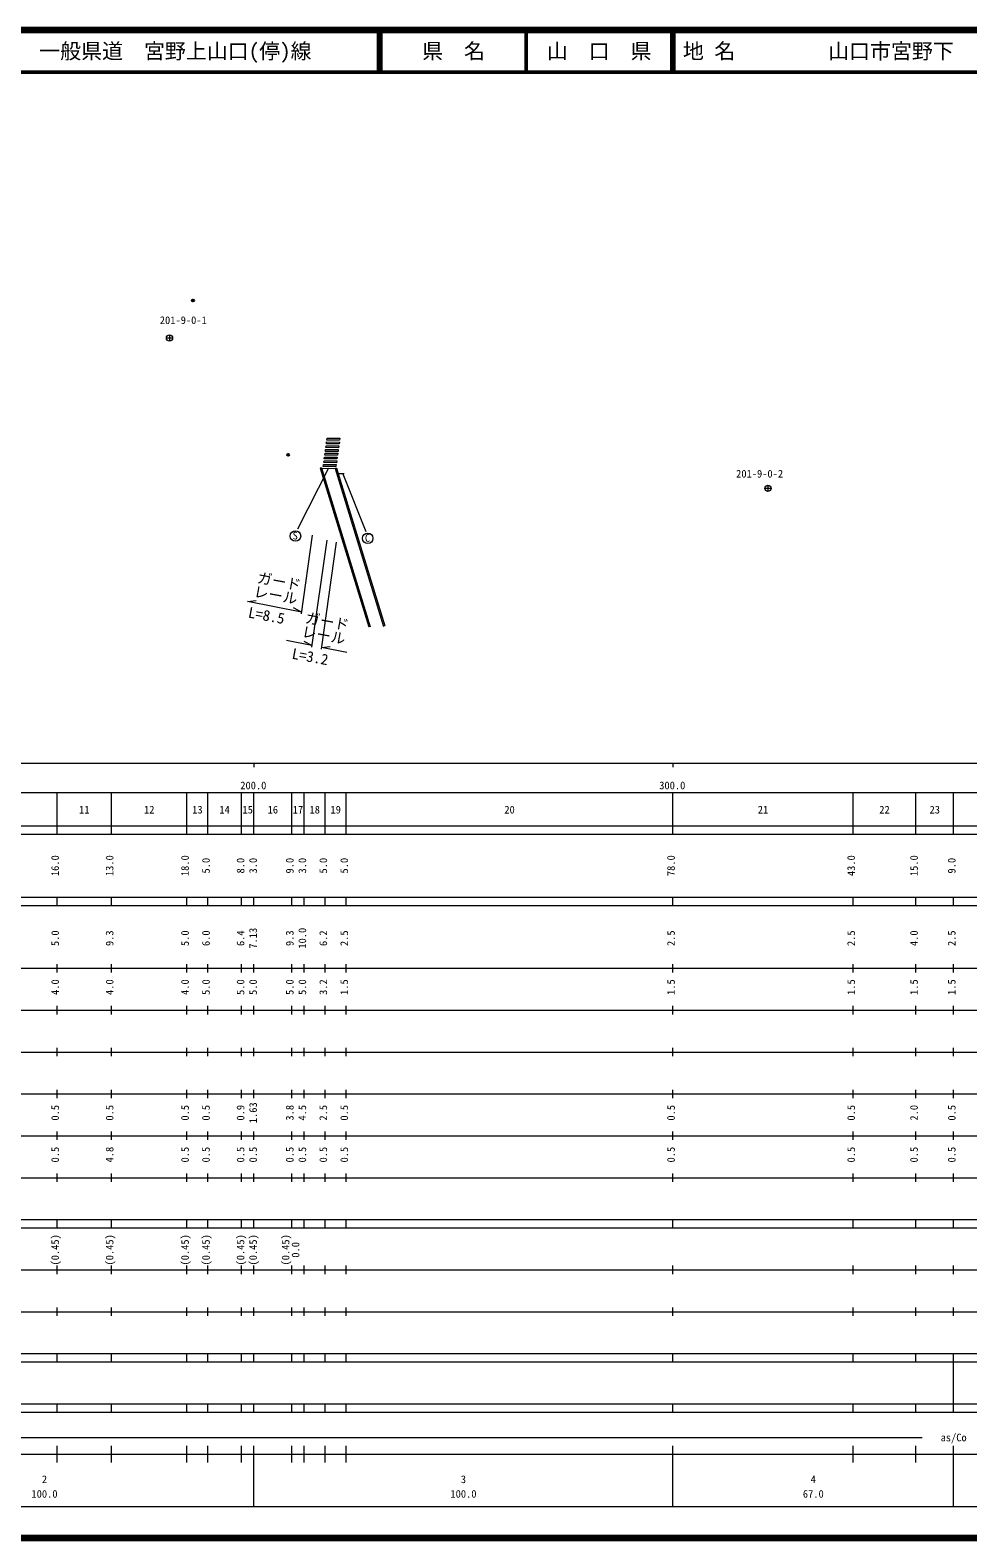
# Model space of a CAD drawing. Units: millimetres on the paper, with parts at other scales. Extents: x 40 to 680, y 20 to 380.
# Drawn here: x 214.6 to 438.4, y 20 to 380 of the extents above; entities that cross this region are included whole.
import ezdxf
from ezdxf.enums import TextEntityAlignment as Align

# ---------------------------------------------------------------- set-up
doc = ezdxf.new("R2010")
doc.units = ezdxf.units.MM
doc.header["$PDMODE"] = 32
doc.header["$PDSIZE"] = 0.5
for name, color, linetype, lineweight in [('M-BGD', 7, 'Continuous', 13), ('M-BMK-SRVR', 3, 'Continuous', 13), ('M-STR-HTXT', 7, 'Continuous', 13), ('M-TTL', 2, 'Continuous', 140), ('M-TTL-BAND', 7, 'Continuous', 13), ('M-TTL-LINE', 7, 'Continuous', 50)]:
    doc.layers.add(name, color=color, linetype=linetype, lineweight=lineweight)
doc.layers.add('M-OTRS', color=6, linetype='Continuous')
doc.layers.add('M-TTL-TXT', color=7, linetype='Continuous')
doc.styles.add('ＭＳ ゴシック', font='')
doc.styles.get('ＭＳ ゴシック').set_extended_font_data('MS Gothic')

msp = doc.modelspace()

# ---------------------------------------------------------------- linework, layer by layer
at = {"layer": 'M-BGD'}
for p, q in [((285.287, 281.223), (285.349, 281.673)), ((288.313, 281.207), (285.287, 281.223)), ((285.349, 281.673), (288.376, 281.656)), ((285.412, 282.123), (285.474, 282.572)), ((288.438, 282.106), (285.412, 282.123)), ((285.474, 282.572), (288.501, 282.556)), ((288.376, 281.656), (288.313, 281.207)), ((288.501, 282.556), (288.438, 282.106)), ((284.787, 277.626), (284.849, 278.076)), ((287.813, 277.61), (284.787, 277.626)), ((284.849, 278.076), (287.876, 278.059)), ((284.912, 278.525), (284.974, 278.975)), ((287.938, 278.509), (284.912, 278.525)), ((284.974, 278.975), (288.001, 278.959)), ((285.037, 279.425), (285.099, 279.874)), ((288.063, 279.408), (285.037, 279.425)), ((285.099, 279.874), (288.126, 279.858)), ((285.162, 280.324), (285.224, 280.774)), ((288.188, 280.307), (285.162, 280.324)), ((285.224, 280.774), (288.251, 280.757)), ((287.876, 278.059), (287.813, 277.61)), ((288.001, 278.959), (287.938, 278.509)), ((288.126, 279.858), (288.063, 279.408)), ((288.251, 280.757), (288.188, 280.307)), ((285.8, 275.443), (278.353, 260.825)), ((283.783, 275.382), (295.401, 237.511)), ((284.202, 275.379), (283.783, 275.382)), ((295.829, 237.482), (284.202, 275.379)), ((284.202, 275.379), (287.346, 275.362)), ((284.537, 275.827), (284.599, 276.277)), ((287.563, 275.811), (284.537, 275.827)), ((284.599, 276.277), (287.626, 276.261)), ((284.662, 276.727), (284.724, 277.176)), ((287.688, 276.71), (284.662, 276.727)), ((284.724, 277.176), (287.751, 277.16)), ((287.346, 275.362), (298.933, 237.593)), ((287.765, 275.36), (287.346, 275.362)), ((287.626, 276.261), (287.563, 275.811)), ((287.751, 277.16), (287.688, 276.71)), ((299.333, 237.653), (287.765, 275.36)), ((289.516, 274.05), (288.164, 274.058)), ((289.201, 274.052), (294.659, 260.271))]:
    msp.add_line(p, q, dxfattribs=at)
for centre in [(277.897, 259.211), (295.151, 258.664)]:
    msp.add_circle(centre, 1.25, dxfattribs=at)
at = {"layer": 'M-BMK-SRVR'}
for p, q in [((248.592, 306.48), (247.092, 306.48)), ((247.842, 307.23), (247.842, 305.73)), ((391.435, 270.595), (389.935, 270.595)), ((390.685, 271.345), (390.685, 269.845))]:
    msp.add_line(p, q, dxfattribs=at)
for centre in [(247.842, 306.48), (390.685, 270.595)]:
    msp.add_circle(centre, 0.75, dxfattribs=at)
at = {"layer": 'M-OTRS'}
for p in [(253.437, 315.45), (276.14, 278.578)]:
    msp.add_point(p, dxfattribs=at)
at = {"layer": 'M-STR-HTXT'}
for p, q in [((281.88, 259.38), (279.253, 240.67)), ((285.356, 258.205), (281.769, 232.647)), ((287.635, 257.757), (284.047, 232.199)), ((266.448, 243.591), (268.526, 243.793)), ((279.308, 241.061), (266.448, 243.591)), ((279.308, 241.061), (277.461, 242.035)), ((281.823, 233.038), (275.778, 234.227)), ((281.823, 233.038), (279.977, 234.013)), ((284.102, 232.59), (286.18, 232.793)), ((290.147, 231.401), (284.102, 232.59))]:
    msp.add_line(p, q, dxfattribs=at)
at = {"layer": 'M-TTL'}
for p, q in [((680, 380), (40, 380)), ((40, 20), (680, 20))]:
    msp.add_line(p, q, dxfattribs=at)
at = {"layer": 'M-TTL-BAND'}
for p, q in [((40, 205), (579, 205)), ((268, 205), (268, 204)), ((368, 205), (368, 204)), ((68, 198), (579, 198)), ((221, 188), (221, 198)), ((234, 188), (234, 198)), ((252, 188), (252, 198)), ((257, 188), (257, 198)), ((265, 188), (265, 198)), ((268, 188), (268, 198)), ((277, 188), (277, 198)), ((280, 188), (280, 198)), ((285, 188), (285, 198)), ((290, 188), (290, 198)), ((368, 188), (368, 198)), ((411, 188), (411, 198)), ((426, 188), (426, 198)), ((435, 188), (435, 198)), ((40, 190), (579, 190)), ((40, 188), (579, 188)), ((40, 173), (579, 173)), ((221, 171), (221, 173)), ((234, 171), (234, 173)), ((252, 171), (252, 173)), ((257, 171), (257, 173)), ((265, 171), (265, 173)), ((268, 171), (268, 173)), ((277, 171), (277, 173)), ((280, 171), (280, 173)), ((285, 171), (285, 173)), ((290, 171), (290, 173)), ((368, 171), (368, 173)), ((411, 171), (411, 173)), ((426, 171), (426, 173)), ((435, 171), (435, 173)), ((40, 171), (579, 171)), ((40, 156), (579, 156)), ((221, 155), (221, 157)), ((234, 155), (234, 157)), ((252, 155), (252, 157)), ((257, 155), (257, 157)), ((265, 155), (265, 157)), ((268, 155), (268, 157)), ((277, 155), (277, 157)), ((280, 155), (280, 157)), ((285, 155), (285, 157)), ((290, 155), (290, 157)), ((368, 155), (368, 157)), ((411, 155), (411, 157)), ((426, 155), (426, 157)), ((435, 155), (435, 157)), ((46, 146), (579, 146)), ((221, 145), (221, 147)), ((234, 145), (234, 147)), ((252, 145), (252, 147)), ((257, 145), (257, 147)), ((265, 145), (265, 147)), ((268, 145), (268, 147)), ((277, 145), (277, 147)), ((280, 145), (280, 147)), ((285, 145), (285, 147)), ((290, 145), (290, 147)), ((368, 145), (368, 147)), ((411, 145), (411, 147)), ((426, 145), (426, 147)), ((435, 145), (435, 147)), ((221, 135), (221, 137)), ((234, 135), (234, 137)), ((252, 135), (252, 137)), ((257, 135), (257, 137)), ((265, 135), (265, 137)), ((268, 135), (268, 137)), ((277, 135), (277, 137)), ((280, 135), (280, 137)), ((285, 135), (285, 137)), ((290, 135), (290, 137)), ((368, 135), (368, 137)), ((411, 135), (411, 137)), ((426, 135), (426, 137)), ((435, 135), (435, 137)), ((52, 136), (579, 136)), ((46, 126), (579, 126)), ((221, 125), (221, 127)), ((234, 125), (234, 127)), ((252, 125), (252, 127)), ((257, 125), (257, 127)), ((265, 125), (265, 127)), ((268, 125), (268, 127)), ((277, 125), (277, 127)), ((280, 125), (280, 127)), ((285, 125), (285, 127)), ((290, 125), (290, 127)), ((368, 125), (368, 127)), ((411, 125), (411, 127)), ((426, 125), (426, 127)), ((435, 125), (435, 127)), ((52, 116), (579, 116)), ((221, 115), (221, 117)), ((234, 115), (234, 117)), ((252, 115), (252, 117)), ((257, 115), (257, 117)), ((265, 115), (265, 117)), ((268, 115), (268, 117)), ((277, 115), (277, 117)), ((280, 115), (280, 117)), ((285, 115), (285, 117)), ((290, 115), (290, 117)), ((368, 115), (368, 117)), ((411, 115), (411, 117)), ((426, 115), (426, 117)), ((435, 115), (435, 117)), ((46, 106), (579, 106)), ((221, 105), (221, 107)), ((234, 105), (234, 107)), ((252, 105), (252, 107)), ((257, 105), (257, 107)), ((265, 105), (265, 107)), ((268, 105), (268, 107)), ((277, 105), (277, 107)), ((280, 105), (280, 107)), ((285, 105), (285, 107)), ((290, 105), (290, 107)), ((368, 105), (368, 107)), ((411, 105), (411, 107)), ((426, 105), (426, 107)), ((435, 105), (435, 107)), ((40, 96), (579, 96)), ((40, 94), (579, 94)), ((221, 94), (221, 96)), ((234, 94), (234, 96)), ((252, 94), (252, 96)), ((257, 94), (257, 96)), ((265, 94), (265, 96)), ((268, 94), (268, 96)), ((277, 94), (277, 96)), ((280, 94), (280, 96)), ((285, 94), (285, 96)), ((290, 94), (290, 96)), ((368, 94), (368, 96)), ((411, 94), (411, 96)), ((426, 94), (426, 96)), ((435, 94), (435, 96)), ((49, 84), (579, 84)), ((221, 83), (221, 85)), ((234, 83), (234, 85)), ((252, 83), (252, 85)), ((257, 83), (257, 85)), ((265, 83), (265, 85)), ((268, 83), (268, 85)), ((277, 83), (277, 85)), ((280, 83), (280, 85)), ((285, 83), (285, 85)), ((290, 83), (290, 85)), ((368, 83), (368, 85)), ((411, 83), (411, 85)), ((426, 83), (426, 85)), ((435, 83), (435, 85)), ((40, 74), (579, 74)), ((221, 73), (221, 75)), ((234, 73), (234, 75)), ((252, 73), (252, 75)), ((257, 73), (257, 75)), ((265, 73), (265, 75)), ((268, 73), (268, 75)), ((277, 73), (277, 75)), ((280, 73), (280, 75)), ((285, 73), (285, 75)), ((290, 73), (290, 75)), ((368, 73), (368, 75)), ((411, 73), (411, 75)), ((426, 73), (426, 75)), ((435, 73), (435, 75)), ((40, 64), (579, 64)), ((40, 62), (579, 62)), ((221, 62), (221, 64)), ((234, 62), (234, 64)), ((252, 62), (252, 64)), ((257, 62), (257, 64)), ((265, 62), (265, 64)), ((268, 62), (268, 64)), ((277, 62), (277, 64)), ((280, 62), (280, 64)), ((285, 62), (285, 64)), ((290, 62), (290, 64)), ((368, 62), (368, 64)), ((411, 62), (411, 64)), ((426, 62), (426, 64)), ((435, 62), (435, 64)), ((435, 52), (435, 62)), ((40, 52), (579, 52)), ((221, 50), (221, 52)), ((234, 50), (234, 52)), ((252, 50), (252, 52)), ((257, 50), (257, 52)), ((265, 50), (265, 52)), ((268, 50), (268, 52)), ((277, 50), (277, 52)), ((280, 50), (280, 52)), ((285, 50), (285, 52)), ((290, 50), (290, 52)), ((368, 50), (368, 52)), ((411, 50), (411, 52)), ((426, 50), (426, 52)), ((435, 50), (435, 52)), ((40, 50), (579, 50)), ((71, 44), (427.5, 44)), ((40, 40), (579, 40)), ((221, 38), (221, 42)), ((234, 38), (234, 42)), ((252, 38), (252, 42)), ((257, 38), (257, 42)), ((265, 38), (265, 42)), ((268, 27.5), (268, 42)), ((277, 38), (277, 42)), ((280, 38), (280, 42)), ((285, 38), (285, 42)), ((290, 38), (290, 42)), ((368, 27.5), (368, 42)), ((411, 38), (411, 42)), ((426, 38), (426, 42)), ((435, 27.5), (435, 42)), ((68, 27.5), (579, 27.5))]:
    msp.add_line(p, q, dxfattribs=at)
at = {"layer": 'M-TTL-LINE'}
for p, q in [((297.75, 380), (297.75, 370)), ((298.25, 380), (298.25, 370)), ((333, 380), (333, 370)), ((367.75, 380), (367.75, 370)), ((368.25, 380), (368.25, 370)), ((40, 370), (680, 370))]:
    msp.add_line(p, q, dxfattribs=at)

# ---------------------------------------------------------------- texts
at = {"layer": 'M-BGD', "style": 'ＭＳ ゴシック'}
for s, p in [('S', (277.219, 257.837)), ('C', (294.472, 257.29))]:
    msp.add_text(s, height=1.833, dxfattribs=at).set_placement(p, align=Align.BOTTOM_LEFT)
at = {"layer": 'M-BMK-SRVR', "style": 'ＭＳ ゴシック'}
for s, p in [('201-9-0-1', (245.519, 309.278)), ('201-9-0-2', (383.076, 272.619))]:
    msp.add_text(s, height=1.833, dxfattribs=at).set_placement(p, align=Align.BOTTOM_LEFT)
at = {"layer": 'M-STR-HTXT', "style": 'ＭＳ ゴシック'}
for s, rotation, p in [('ガード', 349.725, (268.496, 247.311)), ('レール', 349.725, (267.645, 244.01)), ('L=8.5', 349.481, (266.331, 239.018)), ('レール', 349.725, (279.105, 234.451)), ('ガード', 349.725, (279.956, 237.752)), ('L=3.2', 349.481, (276.759, 229.188))]:
    msp.add_text(s, height=2.566, rotation=rotation, dxfattribs=at).set_placement(p, align=Align.BOTTOM_LEFT)
at = {"layer": 'M-TTL-BAND', "style": 'ＭＳ ゴシック'}
for s, p in [('200.0', (267.844, 198.195)), ('300.0', (367.844, 198.195)), ('11', (227.5, 192.405)), ('12', (243, 192.405)), ('13', (254.5, 192.405)), ('14', (261, 192.405)), ('15', (266.5, 192.405)), ('16', (272.5, 192.405)), ('17', (278.5, 192.405)), ('18', (282.5, 192.405)), ('19', (287.5, 192.405)), ('20', (329, 192.405)), ('21', (389.5, 192.405)), ('22', (418.5, 192.405)), ('23', (430.5, 192.405)), ('as/Co', (435, 42.5)), ('2', (218, 32.523)), ('3', (318, 32.523)), ('4', (401.5, 32.523)), ('100.0', (218, 29.033)), ('100.0', (318, 29.033)), ('67.0', (401.5, 29.033))]:
    msp.add_text(s, height=1.833, dxfattribs=at).set_placement(p, align=Align.BOTTOM_CENTER)
for s, p in [('16.0', (222, 180.5)), ('13.0', (235, 180.5)), ('18.0', (253, 180.5)), ('5.0', (258, 180.5)), ('8.0', (266.249, 180.5)), ('3.0', (269.249, 180.5)), ('9.0', (278, 180.5)), ('3.0', (281, 180.5)), ('5.0', (286, 180.5)), ('5.0', (291, 180.5)), ('78.0', (369, 180.5)), ('43.0', (412, 180.5)), ('15.0', (427, 180.5)), ('9.0', (436, 180.5)), ('5.0', (222, 163.174)), ('9.3', (235, 163.174)), ('5.0', (253, 163.174)), ('6.0', (258, 163.174)), ('6.4', (266.249, 163.174)), ('7.13', (269.249, 163.174)), ('9.3', (278, 163.174)), ('10.0', (281, 163.174)), ('6.2', (286, 163.174)), ('2.5', (291, 163.174)), ('2.5', (369, 163.174)), ('2.5', (412, 163.174)), ('4.0', (427, 163.174)), ('2.5', (436, 163.174)), ('4.0', (222, 151.5)), ('4.0', (235, 151.5)), ('4.0', (253, 151.5)), ('5.0', (258, 151.5)), ('5.0', (266.249, 151.5)), ('5.0', (269.249, 151.5)), ('5.0', (278, 151.5)), ('5.0', (281, 151.5)), ('3.2', (286, 151.5)), ('1.5', (291, 151.5)), ('1.5', (369, 151.5)), ('1.5', (412, 151.5)), ('1.5', (427, 151.5)), ('1.5', (436, 151.5)), ('0.5', (222, 121.5)), ('0.5', (235, 121.5)), ('0.5', (253, 121.5)), ('0.5', (258, 121.5)), ('0.9', (266.249, 121.5)), ('1.63', (269.249, 121.5)), ('3.8', (278, 121.5)), ('4.5', (281, 121.5)), ('2.5', (286, 121.5)), ('0.5', (291, 121.5)), ('0.5', (369, 121.5)), ('0.5', (412, 121.5)), ('2.0', (427, 121.5)), ('0.5', (436, 121.5)), ('0.5', (222, 111.5)), ('4.8', (235, 111.5)), ('0.5', (253, 111.5)), ('0.5', (258, 111.5)), ('0.5', (266.249, 111.5)), ('0.5', (269.249, 111.5)), ('0.5', (278, 111.5)), ('0.5', (281, 111.5)), ('0.5', (286, 111.5)), ('0.5', (291, 111.5)), ('0.5', (369, 111.5)), ('0.5', (412, 111.5)), ('0.5', (427, 111.5)), ('0.5', (436, 111.5)), ('(0.45)', (222, 88.764)), ('(0.45)', (235, 88.764)), ('(0.45)', (253, 88.764)), ('(0.45)', (258, 88.764)), ('(0.45)', (266.249, 88.764)), ('(0.45)', (269.249, 88.764)), ('(0.45)', (277, 88.764)), ('0.0', (279.37, 88.764))]:
    msp.add_text(s, height=1.833, rotation=90, dxfattribs=at).set_placement(p, align=Align.BOTTOM_CENTER)
at = {"layer": 'M-TTL-TXT', "style": 'ＭＳ ゴシック'}
for s, p in [('一般県道\u3000宮野上山口(停)線', (216.734, 375)), ('地 名', (370.38, 375)), ('山口市宮野下', (405.024, 375))]:
    msp.add_text(s, height=3.666, dxfattribs=at).set_placement(p, align=Align.MIDDLE_LEFT)
for s, p in [('県\u3000名', (315.625, 375)), ('山\u3000口\u3000県', (350.375, 375))]:
    msp.add_text(s, height=3.666, dxfattribs=at).set_placement(p, align=Align.MIDDLE_CENTER)

doc.saveas('drawing.dxf')
